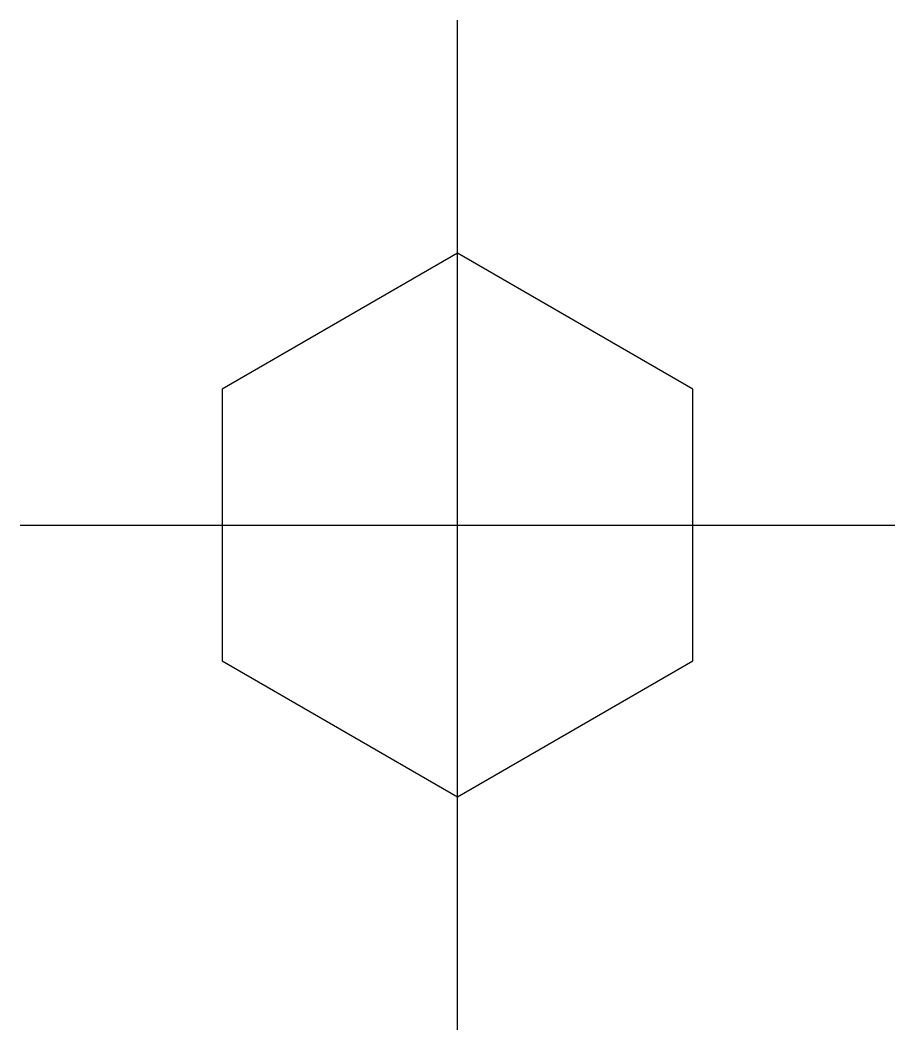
# Model space of a CAD drawing. Extents: x -11.3 to 11.3, y -13 to 13.
import ezdxf

# ---------------------------------------------------------------- set-up
doc = ezdxf.new("R2010")
doc.units = 0
doc.layers.get('0').update_dxf_attribs({"linetype": 'CONTINUOUS'})

msp = doc.modelspace()

# ---------------------------------------------------------------- linework, layer by layer
at = {"linetype": 'CONTINUOUS'}
for p, q in [((0, -13), (0, 13)), ((0, 7), (-6.06, 3.5)), ((0, 7), (-6.06, 3.5)), ((6.06, 3.5), (0, 7)), ((6.06, 3.5), (0, 7)), ((-6.06, 3.5), (-6.06, -3.5)), ((-6.06, 3.5), (-6.06, -3.5)), ((6.06, -3.5), (6.06, 3.5)), ((6.06, -3.5), (6.06, 3.5)), ((-11.26, 0), (11.26, 0)), ((-6.06, -3.5), (0, -7)), ((-6.06, -3.5), (0, -7)), ((0, -7), (6.06, -3.5)), ((0, -7), (6.06, -3.5))]:
    msp.add_line(p, q, dxfattribs=at)

doc.saveas('drawing.dxf')
